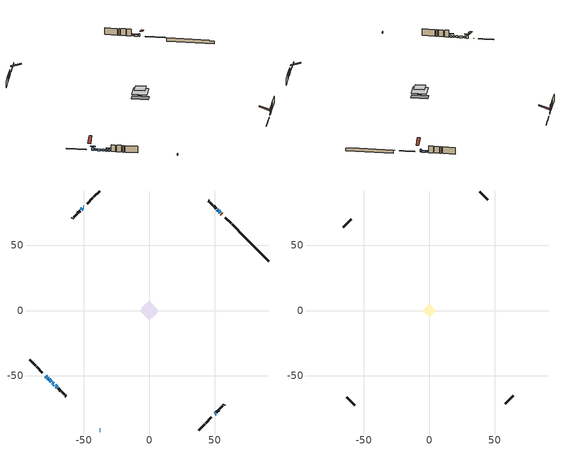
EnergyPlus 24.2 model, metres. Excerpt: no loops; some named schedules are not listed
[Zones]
conditioned space
 floor outside (Floor1 construction): -1.52,0 0,1.52 1.52,0 0,-1.52 z0.16
 floor adiabatic (AdiabaticFloorConstruction): -7.35,0 0,7.35 7.35,0 0,-7.35 z2.6
 floor foundation (Slab1 construction): -5.71,2.46 -2.46,5.71 5.71,-2.46 2.46,-5.71 z-2.13
 wall outside (RimJoist1 construction): 37.87,-91.43 42.43,-86.88 / -91.43,-37.87 -86.88,-42.43 / -37.87,91.43 -42.43,86.88 / 67.93,61.38 63.38,65.93 z0.16:0.46
 wall outside (RimJoist2 construction): 43.08,-86.22 47.6,-81.71 / -86.22,-43.08 -81.71,-47.6 / -43.08,86.22 -47.6,81.71 / 62.72,66.59 58.21,71.1 z0.16:0.46
 wall outside (AdiabaticWallConstruction 1): 55.57,73.74 55.11,74.2 z0.16:2.19
 wall outside (AdiabaticWallConstruction): -37.87,-91.43 -37.43,-91.43 / -77.61,-51.7 -77.25,-52.06 / -50.23,79.07 -50.46,78.84 / -76.59,-52.71 -74.84,-54.47 / -74.18,-55.13 -73.13,-56.17 / -72.48,-56.83 -71.85,-57.46 / -51.12,78.19 -52.2,77.11 z0.16:1.38; -79.07,-50.23 -78.26,-51.04 z0.16:1.89; 50.23,-79.07 50.76,-78.55 z0.16:0.95; 54.46,74.85 53.16,76.15 / 52.51,76.8 52.04,77.27 z0.16:1.2; -71.19,-58.11 -70.38,-58.92 z0.16:1.36
 wall outside (Wall1 construction): 51.41,-77.89 53.47,-75.84 / -69.73,-59.58 -67.67,-61.63 / -52.85,76.45 -54.91,74.4 / 51.38,77.93 49.33,79.98 z0.16:5.04
 wall outside (Wall2 construction): 54.12,-75.18 56.34,-72.97 / -67.02,-62.29 -64.8,-64.51 / -55.56,73.74 -57.78,71.53 / 48.67,80.64 46.45,82.85 z0.16:5.04
 wall outside (Wall3 construction): 57,-72.31 57.48,-71.82 / -64.14,-65.16 -63.66,-65.65 / -58.44,70.87 -58.92,70.38 / 45.8,83.51 45.31,84 z0.16:5.04
 wall foundation (FoundationWall1 construction): 68.59,60.72,-2.13 68.59,60.72,0.16 89.15,40.16,0.16 89.15,40.16,-0.15 91.43,37.87,-0.15 91.43,37.87,-2.13
 window (WindowConstruction 9): -37.87,-91.43 -37.43,-91.43 z0.16:1.38
 window (WindowConstruction 7): -79.07,-50.24 -78.26,-51.04 z0.16:1.89
 window (WindowConstruction 8): 50.24,-79.07 50.76,-78.55 z0.16:0.95
 window (WindowConstruction 10): -77.61,-51.7 -77.25,-52.06 z0.16:1.38
 window (WindowConstruction 11): -50.24,79.07 -50.46,78.84 z0.16:1.38
 window (WindowConstruction): -76.59,-52.71 -74.84,-54.47 z0.16:1.38
 window (WindowConstruction 1): -74.18,-55.13 -73.13,-56.17 z0.16:1.38
 window (WindowConstruction 2): -72.48,-56.83 -71.85,-57.46 z0.16:1.38
 window (WindowConstruction 3): -51.12,78.19 -52.2,77.11 z0.16:1.38
 window (WindowConstruction 4): 54.45,74.85 53.16,76.14 z0.16:1.2
 window (WindowConstruction 5): 52.5,76.8 52.04,77.27 z0.16:1.2
 window (WindowConstruction 6): -71.19,-58.11 -70.38,-58.92 z0.16:1.35
 door (Door): 55.57,73.74 55.11,74.19 z0.16:2.19
 ceiling adiabatic (AdiabaticFloorConstruction): 0,-7.35 7.35,0 0,7.35 -7.35,0 z2.6
attic - vented
 floor to conditioned space (Floor2 construction Reversed): -5.16,0 0,5.16 5.16,0 0,-5.16 z5.04
 wall outside (Wall4 construction): 58.14,-71.17 64.26,-65.04 / -63,-66.31 -56.88,-72.43 / -59.58,69.73 -65.7,63.6 / 44.65,84.65 38.53,90.78 z0.16:5.04
 roof outside (Roof1 construction): 49.58,-79.73,5.04 44.55,-74.7,7.41 43.22,-76.02,7.41 48.25,-81.05,5.04; -79.73,-49.58,5.04 -74.7,-44.55,7.41 -76.02,-43.22,7.41 -81.05,-48.25,5.04; -49.58,79.73,5.04 -44.55,74.7,7.41 -43.22,76.02,7.41 -48.25,81.05,5.04; 56.22,73.08,5.04 51.19,68.05,7.41 52.52,66.73,7.41 57.55,71.76,5.04
shading: -77.4,-51.91 -79.93,-49.37 -80.14,-49.58 -77.61,-52.12 z3.11; 51.19,-78.12 49.8,-79.5 50.24,-79.93 51.62,-78.55 z1.56; 52.95,76.36 54.67,74.64 54.88,74.85 53.16,76.57 z1.5; 51.83,77.48 52.72,76.59 52.93,76.8 52.04,77.69 z1.5; -69.52,-59.78 -72.05,-57.25 -72.27,-57.46 -69.73,-60 z2.57
[Building]
Building 1: Terrain=Suburbs
[Site:Location]
Toronto City Centre_ON: Latitude {deg}=43.63; Longitude {deg}=-79.39; Time Zone {hr}=-5; Elevation {m}=77; Keep Site Location Information=Yes
[Site:GroundTemperature:Shallow]
5.01852, 3.26908, 3.12898, 3.95918, 7.29196, 10.6092, 13.4851, 15.3069, 15.4617, 13.9799, 11.1774, 7.9619
[Site:WaterMainsTemperature]
Calculation Method=Schedule; Temperature Schedule=mains temperature schedule
[Material] Roughness=Rough; Thermal Absorptance=0.9
Name | Thickness {m} | Conductivity {W/m-K} | Density {kg/m3} | Specific Heat {J/kg-K} | Solar Absorptance | Visible Absorptance
asphalt or fiberglass shingles | 0.00635 | 0.162714 | 1121.4 | 1465.45 | 0.4 | 0.4
ceiling loosefill ins | 0.0846667 | 0.0480833 | 16.02 | 1046.75 | 0.7 | 0.7
ceiling stud and cavity | 0.1397 | 0.11599 | 65.682 | 1177.47 | 0.7 | 0.7
concrete 4.0 in. | 0.1016 | 1.803125 | 2242.8 | 837.4 | 0.7 | 0.7
concrete 8.0 in. | 0.2032 | 1.803125 | 2242.8 | 837.4 | 0.7 | 0.7
door material | 0.04445 | 0.053851 | 512.64 | 1214.23 | 0.7 | 0.7
exterior vertical ins | 0.0297692 | 0.029427 | 32.04 | 1214.23 | 0.7 | 0.7
floor covering | 0.0127 | 0.0433444 | 54.468 | 1339.84 | 0.6 | 0.6
floor rigid ins | 0.103632 | 0.029427 | 32.04 | 1214.23 | 0.7 | 0.7
floor rigid ins 1; wall rigid ins 1 | 0.512978 | 0.029427 | 32.04 | 1214.23 | 0.7 | 0.7
floor stud and cavity | 0.1397 | 0.123927 | 92.3553 | 1139.71 | 0.7 | 0.7
floor stud and cavity 1 | 0.1397 | 1.75129 | 37.0049 | 1207.88 | 0.7 | 0.7
furniture material conditioned space 1 | 0.1524 | 0.115458 | 640.8 | 1214.23 | 0.6 | 0.6
gypsum board | 0.0127 | 0.160291 | 801 | 837.4 | 0.6 | 0.6
gypsum board 1 | 0.0127 | 0.160291 | 801 | 837.4 | 0.7 | 0.7
osb sheathing 0.5 in. | 0.0127 | 0.115458 | 512.64 | 1214.23 | 0.7 | 0.7
osb sheathing 0.75 in. | 0.01905 | 0.115458 | 512.64 | 1214.23 | 0.7 | 0.7
osb sheathing 2.0 in. | 0.0508 | 0.115458 | 512.64 | 1214.23 | 0.7 | 0.7
rim joist rigid ins; wall rigid ins | 0.051816 | 0.029427 | 32.04 | 1214.23 | 0.7 | 0.7
rim joist stud and cavity | 0.0508 | 0.0293615 | 125.044 | 1163.47 | 0.6 | 0.6
rim joist stud and cavity 1 | 0.0508 | 0.115594 | 125.044 | 1163.47 | 0.6 | 0.6
wall stud and cavity | 0.1397 | 0.154056 | 139.0536 | 1170.24 | 0.7 | 0.7
wall stud and cavity 1 | 0.1397 | 0.202915 | 139.0536 | 1170.24 | 0.7 | 0.7
wall stud and cavity 2 | 0.1397 | 0.383292 | 139.0536 | 1170.24 | 0.7 | 0.7
wall stud and cavity 3 | 0.0889 | 6.1454 | 50.32683 | 1063.81 | 0.6 | 0.6
wall stud and cavity 4 | 0.0889 | 0.380278 | 52.3479 | 1209.89 | 0.7 | 0.7
wall stud and cavity 5 | 0.0889 | 0.391764 | 83.0341 | 1211.67 | 0.7 | 0.7
wood siding | 0.0254 | 0.102417 | 544.68 | 1172.36 | 0.4 | 0.4
wood siding 1 | 0.00254 | 0.102417 | 544.68 | 1172.36 | 0.4 | 0.4
wood siding 2; wood siding 3; wood siding 4 | 0.0254 | 0.102417 | 544.68 | 1172.36 | 0.7 | 0.7
[WindowMaterial:SimpleGlazingSystem]
Name | U-Factor {W/m2-K} | Solar Heat Gain Coefficient
WindowMaterial | 2.577812 | 0.54
WindowMaterial 1 | 2.5534 | 0.55
WindowMaterial 10 | 2.72941 | 0.45
WindowMaterial 11 | 2.81515 | 0.38
WindowMaterial 2 | 2.64708 | 0.49
WindowMaterial 3 | 2.55453 | 0.55
WindowMaterial 4 | 2.66355 | 0.49
WindowMaterial 5 | 2.70784 | 0.46
WindowMaterial 6 | 2.60961 | 0.52
WindowMaterial 7 | 2.54204 | 0.55
WindowMaterial 8 | 2.7578 | 0.43
WindowMaterial 9 | 2.57384 | 0.56
[Construction]
AdiabaticFloorConstruction: floor stud and cavity 1, floor rigid ins 1, osb sheathing 0.75 in., floor covering
AdiabaticWallConstruction: wood siding 3, wall rigid ins 1, wall stud and cavity 4, gypsum board
AdiabaticWallConstruction 1: wood siding 4, wall rigid ins 1, wall stud and cavity 4, gypsum board
Door: door material
Floor1 construction: floor stud and cavity, floor rigid ins, osb sheathing 0.75 in., floor covering
Floor2 construction Reversed: gypsum board, ceiling stud and cavity, ceiling loosefill ins
FoundationWall1 construction: concrete 8.0 in., gypsum board 1
furniture construction conditioned space 1: furniture material conditioned space 1
PartitionWallConstruction: gypsum board, wall stud and cavity 5, gypsum board
RimJoist1 construction: wood siding 2, osb sheathing 2.0 in., rim joist stud and cavity
RimJoist2 construction: wood siding 2, rim joist rigid ins, osb sheathing 2.0 in., rim joist stud and cavity 1
Roof1 construction: asphalt or fiberglass shingles
Slab1 construction: concrete 4.0 in.
Wall1 construction: wood siding, wall rigid ins, osb sheathing 0.5 in., wall stud and cavity, gypsum board
Wall2 construction: wood siding, wall rigid ins, osb sheathing 0.5 in., wall stud and cavity 1, gypsum board
Wall3 construction: wood siding, wall rigid ins, osb sheathing 0.5 in., wall stud and cavity 2, gypsum board
Wall4 construction: wood siding 1, wall stud and cavity 3
WindowConstruction: WindowMaterial
WindowConstruction 1: WindowMaterial 1
WindowConstruction 10: WindowMaterial 10
WindowConstruction 11: WindowMaterial 11
WindowConstruction 2: WindowMaterial 2
WindowConstruction 3: WindowMaterial 3
WindowConstruction 4: WindowMaterial 4
WindowConstruction 5: WindowMaterial 5
WindowConstruction 6: WindowMaterial 6
WindowConstruction 7: WindowMaterial 7
WindowConstruction 8: WindowMaterial 8
WindowConstruction 9: WindowMaterial 9
[Zone] Multiplier=1; Part of Total Floor Area=Yes
Name | Volume {m3}
attic - vented | 20.5261
conditioned space | 410
[Space]
Name | Zone | Volume {m3}
attic - vented 1 | attic - vented | 20.5261
conditioned space 1 | conditioned space | 410
[ZoneInfiltration:EffectiveLeakageArea]
infil attic - vented 1: Zone or Space=attic - vented 1; Schedule=Always On Discrete; Effective Air Leakage Area {cm2}=2245.47; Stack Coefficient=0.000503997; Wind Coefficient=1.51682e-05
[ZoneMixing]
whole house fan mix: Zone or Space=attic - vented; Schedule=Always On Continuous; Design Flow Rate Calculation Method=Flow/Zone; Design Flow Rate {m3/s}=0; Source Zone or Space=conditioned space
[SurfaceProperty:ExposedFoundationPerimeter]
Slab1: Exposed Perimeter Calculation Method=TotalExposedPerimeter; Total Exposed Perimeter {m}=32.31
[InternalMass] Zone or ZoneList=conditioned space; Space or SpaceList=conditioned space 1
Name | Construction | Surface Area {m2}
furniture mass conditioned space 1 | furniture construction conditioned space 1 | 66.356
partition wall mass | PartitionWallConstruction | 165.89
[Lights]
interior lighting: Zone or ZoneList or Space or SpaceList=conditioned space 1; Schedule=interior lighting schedule; Design Level Calculation Method=LightingLevel; Lighting Level {W}=343.2; Return Air Fraction=0; Fraction Radiant=0.6; Fraction Visible=0.2; Fraction Replaceable=1
[People]
occupants: Zone or ZoneList or Space or SpaceList=conditioned space 1; Number of People Schedule=occupants schedule; Number of People Calculation Method=People; Number of People=3; Fraction Radiant=0.314171; Sensible Heat Fraction=0.56303; Activity Level Schedule=occupants activity schedule; Carbon Dioxide Generation Rate {m3/s-W}=0; Enable ASHRAE 55 Comfort Warnings=No; Mean Radiant Temperature Calculation Type=EnclosureAveraged
[ElectricEquipment] Zone or ZoneList or Space or SpaceList=conditioned space 1; Design Level Calculation Method=EquipmentLevel
Name | Schedule | Design Level {W} | Fraction Latent | Fraction Radiant | Fraction Lost
clothes dryer | clothes dryer schedule | 140.772 | 0.015 | 0.081 | 0.85
clothes washer | clothes washer schedule | 32.1985 | 0.03 | 0.162 | 0.7
cooking range | cooking range schedule | 215.147 | 0.08 | 0.432 | 0.2
dishwasher | dishwasher schedule | 66.8632 | 0.3 | 0.18 | 0.4
fridge | fridge schedule | 72.9452 | 0 | 0.6 | 0
mech vent house fan | mech vent house fan schedule | 6.275 | 0 | 0 | 1
mech vent house fan cfis | mech vent house fan cfis schedule | 0 | 0 | 0 | 0
misc plug loads | misc plug loads schedule | 494.7 | 0.045 | 0.513 | 0.1
whole house fan | Always On Discrete | 0 | 0 | 0 | 1
[OtherEquipment] Zone or ZoneList or Space or SpaceList=conditioned space 1; Design Level Calculation Method=EquipmentLevel
Name | Fuel Type | Schedule | Design Level {W} | Fraction Latent | Fraction Radiant | Fraction Lost
clothes dryer 1 | Electricity | clothes dryer schedule | 0 | 0.015 | 0.081 | 0.85
cooking range 1 | Electricity | cooking range schedule | 0 | 0.08 | 0.432 | 0.2
general water use latent | None | general water use schedule | 62.594 | 1 | 0 | 0
general water use sensible | None | general water use schedule | -61.6891 | 0 | 0.6 | 0
mech vent house fan latent load | None | Always On Discrete | 0 | 1 | 0 | 0
mech vent house fan sensible load | None | Always On Discrete | 0 | 0 | 0 | 0
water heater energy adjustment1 | NaturalGas | Always On Discrete | 0.01 | 0 | 0 | 1
[ZoneInfiltration:DesignFlowRate] Zone or ZoneList or Space or SpaceList=conditioned space 1; Schedule=Always On Discrete; Design Flow Rate Calculation Method=Flow/Zone; Design Flow Rate {m3/s}=0
infil flow; natural vent flow; whole house fan flow
[Foundation:Kiva]
Foundation Kiva 1: Initial Indoor Air Temperature {C}=21.1111; Wall Height Above Grade {m}=0.15999; Wall Depth Below Slab {m}=0.2032; Custom Block Material Name 1=exterior vertical ins; Custom Block Depth 1 {m}=2.28999; Custom Block X Position 1 {m}=0.2159; Custom Block Z Position 1 {m}=0
[Foundation:Kiva:Settings]
Soil Conductivity {W/m-K}=0.849921; Soil Density {kg/m3}=1842.3; Soil Specific Heat {J/kg-K}=418.7; Ground Solar Absorptivity=0.9; Ground Thermal Absorptivity=0.9; Ground Surface Roughness {m}=0.03; Far-Field Width {m}=40; Deep-Ground Boundary Condition=ZeroFlux; Deep-Ground Depth {m}=40; Minimum Cell Dimension {m}=0.2; Maximum Cell Growth Coefficient=3; Simulation Timestep=Timestep
[Exterior:Lights]
exterior lighting: Schedule=exterior lighting schedule; Design Level {W}=75.6
[Schedule:Constant]
Name | Hourly Value
Always On Continuous; mech vent house fan schedule; mech vent house fan cfis schedule; Always On Discrete | 1
occupants activity schedule | 117.228
fridge schedule | 0
[Schedule:Week:Daily]
interior lighting schedule Week Rule - Jan1-Jan27: interior lighting schedule day, interior lighting schedule day, interior lighting schedule day, interior lighting schedule day, interior lighting schedule day, interior lighting schedule day, interior lighting schedule day, interior lighting schedule default day, interior lighting schedule default day, interior lighting schedule default day, interior lighting schedule default day, interior lighting schedule default day
interior lighting schedule Week Rule - Jan28-Feb3: interior lighting schedule day, interior lighting schedule day, interior lighting schedule day, interior lighting schedule day, interior lighting schedule day 1, interior lighting schedule day 1, interior lighting schedule day 1, interior lighting schedule default day, interior lighting schedule default day, interior lighting schedule default day, interior lighting schedule default day, interior lighting schedule default day
interior lighting schedule Week Rule - Feb4-Feb24: interior lighting schedule day 1, interior lighting schedule day 1, interior lighting schedule day 1, interior lighting schedule day 1, interior lighting schedule day 1, interior lighting schedule day 1, interior lighting schedule day 1, interior lighting schedule default day, interior lighting schedule default day, interior lighting schedule default day, interior lighting schedule default day, interior lighting schedule default day
interior lighting schedule Week Rule - Feb25-Mar3: interior lighting schedule day 1, interior lighting schedule day 1, interior lighting schedule day 1, interior lighting schedule day 1, interior lighting schedule day 2, interior lighting schedule day 2, interior lighting schedule day 2, interior lighting schedule default day, interior lighting schedule default day, interior lighting schedule default day, interior lighting schedule default day, interior lighting schedule default day
interior lighting schedule Week Rule - Mar4-Mar31: interior lighting schedule day 2, interior lighting schedule day 2, interior lighting schedule day 2, interior lighting schedule day 2, interior lighting schedule day 2, interior lighting schedule day 2, interior lighting schedule day 2, interior lighting schedule default day, interior lighting schedule default day, interior lighting schedule default day, interior lighting schedule default day, interior lighting schedule default day
interior lighting schedule Week Rule - Apr1-Apr28: interior lighting schedule day 3, interior lighting schedule day 3, interior lighting schedule day 3, interior lighting schedule day 3, interior lighting schedule day 3, interior lighting schedule day 3, interior lighting schedule day 3, interior lighting schedule default day, interior lighting schedule default day, interior lighting schedule default day, interior lighting schedule default day, interior lighting schedule default day
interior lighting schedule Week Rule - Apr29-May5: interior lighting schedule day 3, interior lighting schedule day 3, interior lighting schedule day 4, interior lighting schedule day 4, interior lighting schedule day 4, interior lighting schedule day 4, interior lighting schedule day 4, interior lighting schedule default day, interior lighting schedule default day, interior lighting schedule default day, interior lighting schedule default day, interior lighting schedule default day
interior lighting schedule Week Rule - May6-May26: interior lighting schedule day 4, interior lighting schedule day 4, interior lighting schedule day 4, interior lighting schedule day 4, interior lighting schedule day 4, interior lighting schedule day 4, interior lighting schedule day 4, interior lighting schedule default day, interior lighting schedule default day, interior lighting schedule default day, interior lighting schedule default day, interior lighting schedule default day
interior lighting schedule Week Rule - May27-Jun2: interior lighting schedule day 4, interior lighting schedule day 4, interior lighting schedule day 4, interior lighting schedule day 4, interior lighting schedule day 4, interior lighting schedule day 5, interior lighting schedule day 5, interior lighting schedule default day, interior lighting schedule default day, interior lighting schedule default day, interior lighting schedule default day, interior lighting schedule default day
interior lighting schedule Week Rule - Jun3-Jun30: interior lighting schedule day 5, interior lighting schedule day 5, interior lighting schedule day 5, interior lighting schedule day 5, interior lighting schedule day 5, interior lighting schedule day 5, interior lighting schedule day 5, interior lighting schedule default day, interior lighting schedule default day, interior lighting schedule default day, interior lighting schedule default day, interior lighting schedule default day
interior lighting schedule Week Rule - Jul1-Jul28: interior lighting schedule day 6, interior lighting schedule day 6, interior lighting schedule day 6, interior lighting schedule day 6, interior lighting schedule day 6, interior lighting schedule day 6, interior lighting schedule day 6, interior lighting schedule default day, interior lighting schedule default day, interior lighting schedule default day, interior lighting schedule default day, interior lighting schedule default day
interior lighting schedule Week Rule - Jul29-Aug4: interior lighting schedule day 6, interior lighting schedule day 6, interior lighting schedule day 6, interior lighting schedule day 7, interior lighting schedule day 7, interior lighting schedule day 7, interior lighting schedule day 7, interior lighting schedule default day, interior lighting schedule default day, interior lighting schedule default day, interior lighting schedule default day, interior lighting schedule default day
interior lighting schedule Week Rule - Aug5-Aug25: interior lighting schedule day 7, interior lighting schedule day 7, interior lighting schedule day 7, interior lighting schedule day 7, interior lighting schedule day 7, interior lighting schedule day 7, interior lighting schedule day 7, interior lighting schedule default day, interior lighting schedule default day, interior lighting schedule default day, interior lighting schedule default day, interior lighting schedule default day
interior lighting schedule Week Rule - Aug26-Sep1: interior lighting schedule day 7, interior lighting schedule day 7, interior lighting schedule day 7, interior lighting schedule day 7, interior lighting schedule day 7, interior lighting schedule day 7, interior lighting schedule day 8, interior lighting schedule default day, interior lighting schedule default day, interior lighting schedule default day, interior lighting schedule default day, interior lighting schedule default day
interior lighting schedule Week Rule - Sep2-Sep29: interior lighting schedule day 8, interior lighting schedule day 8, interior lighting schedule day 8, interior lighting schedule day 8, interior lighting schedule day 8, interior lighting schedule day 8, interior lighting schedule day 8, interior lighting schedule default day, interior lighting schedule default day, interior lighting schedule default day, interior lighting schedule default day, interior lighting schedule default day
interior lighting schedule Week Rule - Sep30-Oct6: interior lighting schedule day 8, interior lighting schedule day 9, interior lighting schedule day 9, interior lighting schedule day 9, interior lighting schedule day 9, interior lighting schedule day 9, interior lighting schedule day 9, interior lighting schedule default day, interior lighting schedule default day, interior lighting schedule default day, interior lighting schedule default day, interior lighting schedule default day
interior lighting schedule Week Rule - Oct7-Oct27: interior lighting schedule day 9, interior lighting schedule day 9, interior lighting schedule day 9, interior lighting schedule day 9, interior lighting schedule day 9, interior lighting schedule day 9, interior lighting schedule day 9, interior lighting schedule default day, interior lighting schedule default day, interior lighting schedule default day, interior lighting schedule default day, interior lighting schedule default day
interior lighting schedule Week Rule - Oct28-Nov3: interior lighting schedule day 9, interior lighting schedule day 9, interior lighting schedule day 9, interior lighting schedule day 9, interior lighting schedule day 10, interior lighting schedule day 10, interior lighting schedule day 10, interior lighting schedule default day, interior lighting schedule default day, interior lighting schedule default day, interior lighting schedule default day, interior lighting schedule default day
interior lighting schedule Week Rule - Nov4-Nov24: interior lighting schedule day 10, interior lighting schedule day 10, interior lighting schedule day 10, interior lighting schedule day 10, interior lighting schedule day 10, interior lighting schedule day 10, interior lighting schedule day 10, interior lighting schedule default day, interior lighting schedule default day, interior lighting schedule default day, interior lighting schedule default day, interior lighting schedule default day
interior lighting schedule Week Rule - Nov25-Dec1: interior lighting schedule day 10, interior lighting schedule day 10, interior lighting schedule day 10, interior lighting schedule day 10, interior lighting schedule day 10, interior lighting schedule day 10, interior lighting schedule day 11, interior lighting schedule default day, interior lighting schedule default day, interior lighting schedule default day, interior lighting schedule default day, interior lighting schedule default day
interior lighting schedule Week Rule - Dec2-Dec31: interior lighting schedule day 11, interior lighting schedule day 11, interior lighting schedule day 11, interior lighting schedule day 11, interior lighting schedule day 11, interior lighting schedule day 11, interior lighting schedule day 11, interior lighting schedule default day, interior lighting schedule default day, interior lighting schedule default day, interior lighting schedule default day, interior lighting schedule default day
occupants schedule Week Rule - Jan1-Dec31: occupants schedule day, occupants schedule day, occupants schedule day, occupants schedule day, occupants schedule day, occupants schedule day, occupants schedule day, occupants schedule default day, occupants schedule default day, occupants schedule default day, occupants schedule default day, occupants schedule default day
clothes dryer schedule Week Rule - Jan1-Dec31: clothes dryer schedule day, clothes dryer schedule day, clothes dryer schedule day, clothes dryer schedule day, clothes dryer schedule day, clothes dryer schedule day, clothes dryer schedule day, clothes dryer schedule default day, clothes dryer schedule default day, clothes dryer schedule default day, clothes dryer schedule default day, clothes dryer schedule default day
clothes washer schedule Week Rule - Jan1-Dec31: clothes washer schedule day, clothes washer schedule day, clothes washer schedule day, clothes washer schedule day, clothes washer schedule day, clothes washer schedule day, clothes washer schedule day, clothes washer schedule default day, clothes washer schedule default day, clothes washer schedule default day, clothes washer schedule default day, clothes washer schedule default day
cooking range schedule Week Rule - Jan1-Dec31: cooking range schedule day, cooking range schedule day, cooking range schedule day, cooking range schedule day, cooking range schedule day, cooking range schedule day, cooking range schedule day, cooking range schedule default day, cooking range schedule default day, cooking range schedule default day, cooking range schedule default day, cooking range schedule default day
dishwasher schedule Week Rule - Jan1-Dec31: dishwasher schedule day, dishwasher schedule day, dishwasher schedule day, dishwasher schedule day, dishwasher schedule day, dishwasher schedule day, dishwasher schedule day, dishwasher schedule default day, dishwasher schedule default day, dishwasher schedule default day, dishwasher schedule default day, dishwasher schedule default day
misc plug loads schedule Week Rule - Jan1-Dec31: misc plug loads schedule day, misc plug loads schedule day, misc plug loads schedule day, misc plug loads schedule day, misc plug loads schedule day, misc plug loads schedule day, misc plug loads schedule day, misc plug loads schedule default day, misc plug loads schedule default day, misc plug loads schedule default day, misc plug loads schedule default day, misc plug loads schedule default day
general water use schedule Week Rule - Jan1-Dec31: general water use schedule day, general water use schedule day, general water use schedule day, general water use schedule day, general water use schedule day, general water use schedule day, general water use schedule day, general water use schedule default day, general water use schedule default day, general water use schedule default day, general water use schedule default day, general water use schedule default day
exterior lighting schedule Week Rule - Jan1-Jan27: exterior lighting schedule day, exterior lighting schedule day, exterior lighting schedule day, exterior lighting schedule day, exterior lighting schedule day, exterior lighting schedule day, exterior lighting schedule day, exterior lighting schedule default day, exterior lighting schedule default day, exterior lighting schedule default day, exterior lighting schedule default day, exterior lighting schedule default day
exterior lighting schedule Week Rule - Jan28-Feb3: exterior lighting schedule day, exterior lighting schedule day, exterior lighting schedule day, exterior lighting schedule day, exterior lighting schedule day 1, exterior lighting schedule day 1, exterior lighting schedule day 1, exterior lighting schedule default day, exterior lighting schedule default day, exterior lighting schedule default day, exterior lighting schedule default day, exterior lighting schedule default day
exterior lighting schedule Week Rule - Feb4-Feb24: exterior lighting schedule day 1, exterior lighting schedule day 1, exterior lighting schedule day 1, exterior lighting schedule day 1, exterior lighting schedule day 1, exterior lighting schedule day 1, exterior lighting schedule day 1, exterior lighting schedule default day, exterior lighting schedule default day, exterior lighting schedule default day, exterior lighting schedule default day, exterior lighting schedule default day
exterior lighting schedule Week Rule - Feb25-Mar3: exterior lighting schedule day 1, exterior lighting schedule day 1, exterior lighting schedule day 1, exterior lighting schedule day 1, exterior lighting schedule day 2, exterior lighting schedule day 2, exterior lighting schedule day 2, exterior lighting schedule default day, exterior lighting schedule default day, exterior lighting schedule default day, exterior lighting schedule default day, exterior lighting schedule default day
exterior lighting schedule Week Rule - Mar4-Mar31: exterior lighting schedule day 2, exterior lighting schedule day 2, exterior lighting schedule day 2, exterior lighting schedule day 2, exterior lighting schedule day 2, exterior lighting schedule day 2, exterior lighting schedule day 2, exterior lighting schedule default day, exterior lighting schedule default day, exterior lighting schedule default day, exterior lighting schedule default day, exterior lighting schedule default day
exterior lighting schedule Week Rule - Apr1-Apr28: exterior lighting schedule day 3, exterior lighting schedule day 3, exterior lighting schedule day 3, exterior lighting schedule day 3, exterior lighting schedule day 3, exterior lighting schedule day 3, exterior lighting schedule day 3, exterior lighting schedule default day, exterior lighting schedule default day, exterior lighting schedule default day, exterior lighting schedule default day, exterior lighting schedule default day
exterior lighting schedule Week Rule - Apr29-May5: exterior lighting schedule day 3, exterior lighting schedule day 3, exterior lighting schedule day 4, exterior lighting schedule day 4, exterior lighting schedule day 4, exterior lighting schedule day 4, exterior lighting schedule day 4, exterior lighting schedule default day, exterior lighting schedule default day, exterior lighting schedule default day, exterior lighting schedule default day, exterior lighting schedule default day
exterior lighting schedule Week Rule - May6-May26: exterior lighting schedule day 4, exterior lighting schedule day 4, exterior lighting schedule day 4, exterior lighting schedule day 4, exterior lighting schedule day 4, exterior lighting schedule day 4, exterior lighting schedule day 4, exterior lighting schedule default day, exterior lighting schedule default day, exterior lighting schedule default day, exterior lighting schedule default day, exterior lighting schedule default day
exterior lighting schedule Week Rule - May27-Jun2: exterior lighting schedule day 4, exterior lighting schedule day 4, exterior lighting schedule day 4, exterior lighting schedule day 4, exterior lighting schedule day 4, exterior lighting schedule day 5, exterior lighting schedule day 5, exterior lighting schedule default day, exterior lighting schedule default day, exterior lighting schedule default day, exterior lighting schedule default day, exterior lighting schedule default day
exterior lighting schedule Week Rule - Jun3-Jun30: exterior lighting schedule day 5, exterior lighting schedule day 5, exterior lighting schedule day 5, exterior lighting schedule day 5, exterior lighting schedule day 5, exterior lighting schedule day 5, exterior lighting schedule day 5, exterior lighting schedule default day, exterior lighting schedule default day, exterior lighting schedule default day, exterior lighting schedule default day, exterior lighting schedule default day
exterior lighting schedule Week Rule - Jul1-Jul28: exterior lighting schedule day 6, exterior lighting schedule day 6, exterior lighting schedule day 6, exterior lighting schedule day 6, exterior lighting schedule day 6, exterior lighting schedule day 6, exterior lighting schedule day 6, exterior lighting schedule default day, exterior lighting schedule default day, exterior lighting schedule default day, exterior lighting schedule default day, exterior lighting schedule default day
exterior lighting schedule Week Rule - Jul29-Aug4: exterior lighting schedule day 6, exterior lighting schedule day 6, exterior lighting schedule day 6, exterior lighting schedule day 7, exterior lighting schedule day 7, exterior lighting schedule day 7, exterior lighting schedule day 7, exterior lighting schedule default day, exterior lighting schedule default day, exterior lighting schedule default day, exterior lighting schedule default day, exterior lighting schedule default day
exterior lighting schedule Week Rule - Aug5-Aug25: exterior lighting schedule day 7, exterior lighting schedule day 7, exterior lighting schedule day 7, exterior lighting schedule day 7, exterior lighting schedule day 7, exterior lighting schedule day 7, exterior lighting schedule day 7, exterior lighting schedule default day, exterior lighting schedule default day, exterior lighting schedule default day, exterior lighting schedule default day, exterior lighting schedule default day
exterior lighting schedule Week Rule - Aug26-Sep1: exterior lighting schedule day 7, exterior lighting schedule day 7, exterior lighting schedule day 7, exterior lighting schedule day 7, exterior lighting schedule day 7, exterior lighting schedule day 7, exterior lighting schedule day 8, exterior lighting schedule default day, exterior lighting schedule default day, exterior lighting schedule default day, exterior lighting schedule default day, exterior lighting schedule default day
exterior lighting schedule Week Rule - Sep2-Sep29: exterior lighting schedule day 8, exterior lighting schedule day 8, exterior lighting schedule day 8, exterior lighting schedule day 8, exterior lighting schedule day 8, exterior lighting schedule day 8, exterior lighting schedule day 8, exterior lighting schedule default day, exterior lighting schedule default day, exterior lighting schedule default day, exterior lighting schedule default day, exterior lighting schedule default day
exterior lighting schedule Week Rule - Sep30-Oct6: exterior lighting schedule day 8, exterior lighting schedule day 9, exterior lighting schedule day 9, exterior lighting schedule day 9, exterior lighting schedule day 9, exterior lighting schedule day 9, exterior lighting schedule day 9, exterior lighting schedule default day, exterior lighting schedule default day, exterior lighting schedule default day, exterior lighting schedule default day, exterior lighting schedule default day
exterior lighting schedule Week Rule - Oct7-Oct27: exterior lighting schedule day 9, exterior lighting schedule day 9, exterior lighting schedule day 9, exterior lighting schedule day 9, exterior lighting schedule day 9, exterior lighting schedule day 9, exterior lighting schedule day 9, exterior lighting schedule default day, exterior lighting schedule default day, exterior lighting schedule default day, exterior lighting schedule default day, exterior lighting schedule default day
exterior lighting schedule Week Rule - Oct28-Nov3: exterior lighting schedule day 9, exterior lighting schedule day 9, exterior lighting schedule day 9, exterior lighting schedule day 9, exterior lighting schedule day 10, exterior lighting schedule day 10, exterior lighting schedule day 10, exterior lighting schedule default day, exterior lighting schedule default day, exterior lighting schedule default day, exterior lighting schedule default day, exterior lighting schedule default day
exterior lighting schedule Week Rule - Nov4-Nov24: exterior lighting schedule day 10, exterior lighting schedule day 10, exterior lighting schedule day 10, exterior lighting schedule day 10, exterior lighting schedule day 10, exterior lighting schedule day 10, exterior lighting schedule day 10, exterior lighting schedule default day, exterior lighting schedule default day, exterior lighting schedule default day, exterior lighting schedule default day, exterior lighting schedule default day
exterior lighting schedule Week Rule - Nov25-Dec1: exterior lighting schedule day 10, exterior lighting schedule day 10, exterior lighting schedule day 10, exterior lighting schedule day 10, exterior lighting schedule day 10, exterior lighting schedule day 10, exterior lighting schedule day 11, exterior lighting schedule default day, exterior lighting schedule default day, exterior lighting schedule default day, exterior lighting schedule default day, exterior lighting schedule default day
exterior lighting schedule Week Rule - Dec2-Dec31: exterior lighting schedule day 11, exterior lighting schedule day 11, exterior lighting schedule day 11, exterior lighting schedule day 11, exterior lighting schedule day 11, exterior lighting schedule day 11, exterior lighting schedule day 11, exterior lighting schedule default day, exterior lighting schedule default day, exterior lighting schedule default day, exterior lighting schedule default day, exterior lighting schedule default day
[Schedule:Year]
interior lighting schedule: interior lighting schedule Week Rule - Jan1-Jan27, 1, 1, 1, 27, interior lighting schedule Week Rule - Jan28-Feb3, 1, 28, 2, 3, interior lighting schedule Week Rule - Feb4-Feb24, 2, 4, 2, 24, interior lighting schedule Week Rule - Feb25-Mar3, 2, 25, 3, 3, interior lighting schedule Week Rule - Mar4-Mar31, 3, 4, 3, 31, interior lighting schedule Week Rule - Apr1-Apr28, 4, 1, 4, 28, interior lighting schedule Week Rule - Apr29-May5, 4, 29, 5, 5, interior lighting schedule Week Rule - May6-May26, 5, 6, 5, 26, interior lighting schedule Week Rule - May27-Jun2, 5, 27, 6, 2, interior lighting schedule Week Rule - Jun3-Jun30, 6, 3, 6, 30, interior lighting schedule Week Rule - Jul1-Jul28, 7, 1, 7, 28, interior lighting schedule Week Rule - Jul29-Aug4, 7, 29, 8, 4, interior lighting schedule Week Rule - Aug5-Aug25, 8, 5, 8, 25, interior lighting schedule Week Rule - Aug26-Sep1, 8, 26, 9, 1, interior lighting schedule Week Rule - Sep2-Sep29, 9, 2, 9, 29, interior lighting schedule Week Rule - Sep30-Oct6, 9, 30, 10, 6, interior lighting schedule Week Rule - Oct7-Oct27, 10, 7, 10, 27, interior lighting schedule Week Rule - Oct28-Nov3, 10, 28, 11, 3, interior lighting schedule Week Rule - Nov4-Nov24, 11, 4, 11, 24, interior lighting schedule Week Rule - Nov25-Dec1, 11, 25, 12, 1, interior lighting schedule Week Rule - Dec2-Dec31, 12, 2, 12, 31
occupants schedule: occupants schedule Week Rule - Jan1-Dec31, 1, 1, 12, 31
clothes dryer schedule: clothes dryer schedule Week Rule - Jan1-Dec31, 1, 1, 12, 31
clothes washer schedule: clothes washer schedule Week Rule - Jan1-Dec31, 1, 1, 12, 31
cooking range schedule: cooking range schedule Week Rule - Jan1-Dec31, 1, 1, 12, 31
dishwasher schedule: dishwasher schedule Week Rule - Jan1-Dec31, 1, 1, 12, 31
misc plug loads schedule: misc plug loads schedule Week Rule - Jan1-Dec31, 1, 1, 12, 31
general water use schedule: general water use schedule Week Rule - Jan1-Dec31, 1, 1, 12, 31
exterior lighting schedule: exterior lighting schedule Week Rule - Jan1-Jan27, 1, 1, 1, 27, exterior lighting schedule Week Rule - Jan28-Feb3, 1, 28, 2, 3, exterior lighting schedule Week Rule - Feb4-Feb24, 2, 4, 2, 24, exterior lighting schedule Week Rule - Feb25-Mar3, 2, 25, 3, 3, exterior lighting schedule Week Rule - Mar4-Mar31, 3, 4, 3, 31, exterior lighting schedule Week Rule - Apr1-Apr28, 4, 1, 4, 28, exterior lighting schedule Week Rule - Apr29-May5, 4, 29, 5, 5, exterior lighting schedule Week Rule - May6-May26, 5, 6, 5, 26, exterior lighting schedule Week Rule - May27-Jun2, 5, 27, 6, 2, exterior lighting schedule Week Rule - Jun3-Jun30, 6, 3, 6, 30, exterior lighting schedule Week Rule - Jul1-Jul28, 7, 1, 7, 28, exterior lighting schedule Week Rule - Jul29-Aug4, 7, 29, 8, 4, exterior lighting schedule Week Rule - Aug5-Aug25, 8, 5, 8, 25, exterior lighting schedule Week Rule - Aug26-Sep1, 8, 26, 9, 1, exterior lighting schedule Week Rule - Sep2-Sep29, 9, 2, 9, 29, exterior lighting schedule Week Rule - Sep30-Oct6, 9, 30, 10, 6, exterior lighting schedule Week Rule - Oct7-Oct27, 10, 7, 10, 27, exterior lighting schedule Week Rule - Oct28-Nov3, 10, 28, 11, 3, exterior lighting schedule Week Rule - Nov4-Nov24, 11, 4, 11, 24, exterior lighting schedule Week Rule - Nov25-Dec1, 11, 25, 12, 1, exterior lighting schedule Week Rule - Dec2-Dec31, 12, 2, 12, 31
[Schedule:Compact]
mains temperature schedule: Through: 01/01, For: AllDays, Until: 24:00, 8.80333, Through: 01/02, For: AllDays, Until: 24:00, 8.74333, Through: 01/03, For: AllDays, Until: 24:00, 8.68389, Through: 01/04, For: AllDays, Until: 24:00, 8.62611, Through: 01/05, For: AllDays, Until: 24:00, 8.56944, Through: 01/06, For: AllDays, Until: 24:00, 8.51389, Through: 01/07, For: AllDays, Until: 24:00, 8.45944, Through: 01/08, For: AllDays, Until: 24:00, 8.40611, Through: 01/09, For: AllDays, Until: 24:00, 8.35389, Through: 01/10, For: AllDays, Until: 24:00, 8.30278, Through: 01/11, For: AllDays, Until: 24:00, 8.25333, Through: 01/12, For: AllDays, Until: 24:00, 8.205, Through: 01/13, For: AllDays, Until: 24:00, 8.15778, Through: 01/14, For: AllDays, Until: 24:00, 8.11222, Through: 01/15, For: AllDays, Until: 24:00, 8.06778, Through: 01/16, For: AllDays, Until: 24:00, 8.02444, Through: 01/17, For: AllDays, Until: 24:00, 7.98222, Through: 01/18, For: AllDays, Until: 24:00, 7.94167, Through: 01/19, For: AllDays, Until: 24:00, 7.90222, Through: 01/20, For: AllDays, Until: 24:00, 7.86444, Through: 01/21, For: AllDays, Until: 24:00, 7.82778, Through: 01/22, For: AllDays, Until: 24:00, 7.79278, Through: 01/23, For: AllDays, Until: 24:00, 7.75889, Through: 01/24, For: AllDays, Until: 24:00, 7.72667, Through: 01/25, For: AllDays, Until: 24:00, 7.69556, Through: 01/26, For: AllDays, Until: 24:00, 7.66611, Through: 01/27, For: AllDays, Until: 24:00, 7.63778, Through: 01/28, For: AllDays, Until: 24:00, 7.61111, Through: 01/29, For: AllDays, Until: 24:00, 7.58556, Through: 01/30, For: AllDays, Until: 24:00, 7.56167, Through: 01/31, For: AllDays, Until: 24:00, 7.53944, Through: 02/01, For: AllDays, Until: 24:00, 7.51833, Through: 02/02, For: AllDays, Until: 24:00, 7.49889, Through: 02/03, For: AllDays, Until: 24:00, 7.48111, Through: 02/04, For: AllDays, Until: 24:00, 7.46444, Through: 02/05, For: AllDays, Until: 24:00, 7.44944, Through: 02/06, For: AllDays, Until: 24:00, 7.43556, Through: 02/07, For: AllDays, Until: 24:00, 7.42333, Through: 02/08, For: AllDays, Until: 24:00, 7.41278, Through: 02/09, For: AllDays, Until: 24:00, 7.40389, Through: 02/10, For: AllDays, Until: 24:00, 7.39611, Through: 02/11, For: AllDays, Until: 24:00, 7.39, Through: 02/12, For: AllDays, Until: 24:00, 7.38556, Through: 02/13, For: AllDays, Until: 24:00, 7.38222, Through: 02/14, For: AllDays, Until: 24:00, 7.38056, Through: 02/15, For: AllDays, Until: 24:00, 7.38056, Through: 02/16, For: AllDays, Until: 24:00, 7.38222, Through: 02/17, For: AllDays, Until: 24:00, 7.385, Through: 02/18, For: AllDays, Until: 24:00, 7.38944, Through: 02/19, For: AllDays, Until: 24:00, 7.395, Through: 02/20, For: AllDays, Until: 24:00, 7.40278, Through: 02/21, For: AllDays, Until: 24:00, 7.41167, Through: 02/22, For: AllDays, Until: 24:00, 7.42222, Through: 02/23, For: AllDays, Until: 24:00, 7.43389, Through: 02/24, For: AllDays, Until: 24:00, 7.44722, Through: 02/25, For: AllDays, Until: 24:00, 7.46222, Through: 02/26, For: AllDays, Until: 24:00, 7.47833, Through: 02/27, For: AllDays, Until: 24:00, 7.49611, Through: 02/28, For: AllDays, Until: 24:00, 7.51556, Through: 03/01, For: AllDays, Until: 24:00, 7.53667, Through: 03/02, For: AllDays, Until: 24:00, 7.55889, Through: 03/03, For: AllDays, Until: 24:00, 7.58222, Through: 03/04, For: AllDays, Until: 24:00, 7.60722, Through: 03/05, For: AllDays, Until: 24:00, 7.63389, Through: 03/06, For: AllDays, Until: 24:00, 7.66222, Through: 03/07, For: AllDays, Until: 24:00, 7.69111, Through: 03/08, For: AllDays, Until: 24:00, 7.72222, Through: 03/09, For: AllDays, Until: 24:00, 7.75444, Through: 03/10, For: AllDays, Until: 24:00, 7.78778, Through: 03/11, For: AllDays, Until: 24:00, 7.82278, Through: 03/12, For: AllDays, Until: 24:00, 7.85944, Through: 03/13, For: AllDays, Until: 24:00, 7.89722, Through: 03/14, For: AllDays, Until: 24:00, 7.93611, Through: 03/15, For: AllDays, Until: 24:00, 7.97667, Through: 03/16, For: AllDays, Until: 24:00, 8.01833, Through: 03/17, For: AllDays, Until: 24:00, 8.06167, Through: 03/18, For: AllDays, Until: 24:00, 8.10611, Through: 03/19, For: AllDays, Until: 24:00, 8.15167, Through: 03/20, For: AllDays, Until: 24:00, 8.19833, Through: 03/21, For: AllDays, Until: 24:00, 8.24667, Through: 03/22, For: AllDays, Until: 24:00, 8.29611, Through: 03/23, For: AllDays, Until: 24:00, 8.34667, Through: 03/24, For: AllDays, Until: 24:00, 8.39889, Through: 03/25, For: AllDays, Until: 24:00, 8.45167, Through: 03/26, For: AllDays, Until: 24:00, 8.50611, Through: 03/27, For: AllDays, Until: 24:00, 8.56167, Through: 03/28, For: AllDays, Until: 24:00, 8.61833, Through: 03/29, For: AllDays, Until: 24:00, 8.67611, Through: 03/30, For: AllDays, Until: 24:00, 8.735, Through: 03/31, For: AllDays, Until: 24:00, 8.795, Through: 04/01, For: AllDays, Until: 24:00, 8.85611, Through: 04/02, For: AllDays, Until: 24:00, 8.91833, Through: 04/03, For: AllDays, Until: 24:00, 8.98167, Through: 04/04, For: AllDays, Until: 24:00, 9.04556, Through: 04/05, For: AllDays, Until: 24:00, 9.11111, Through: 04/06, For: AllDays, Until: 24:00, 9.17722, Through: 04/07, For: AllDays, Until: 24:00, 9.24444, Through: 04/08, For: AllDays, Until: 24:00, 9.31222, Through: 04/09, For: AllDays, Until: 24:00, 9.38167, Through: 04/10, For: AllDays, Until: 24:00, 9.45167, Through: 04/11, For: AllDays, Until: 24:00, 9.52222, Through: 04/12, For: AllDays, Until: 24:00, 9.59444, Through: 04/13, For: AllDays, Until: 24:00, 9.66667, Through: 04/14, For: AllDays, Until: 24:00, 9.74, Through: 04/15, For: AllDays, Until: 24:00, 9.81444, Through: 04/16, For: AllDays, Until: 24:00, 9.88944, Through: 04/17, For: AllDays, Until: 24:00, 9.96556, Through: 04/18, For: AllDays, Until: 24:00, 10.0417, Through: 04/19, For: AllDays, Until: 24:00, 10.1189, Through: 04/20, For: AllDays, Until: 24:00, 10.1972, Through: 04/21, For: AllDays, Until: 24:00, 10.2756, Through: 04/22, For: AllDays, Until: 24:00, 10.355, Through: 04/23, For: AllDays, Until: 24:00, 10.435, Through: 04/24, For: AllDays, Until: 24:00, 10.515, Through: 04/25, For: AllDays, Until: 24:00, 10.5961, Through: 04/26, For: AllDays, Until: 24:00, 10.6778, Through: 04/27, For: AllDays, Until: 24:00, 10.76, Through: 04/28, For: AllDays, Until: 24:00, 10.8428, Through: 04/29, For: AllDays, Until: 24:00, 10.9261, Through: 04/30, For: AllDays, Until: 24:00, 11.0094, Through: 05/01, For: AllDays, Until: 24:00, 11.0933, Through: 05/02, For: AllDays, Until: 24:00, 11.1778, Through: 05/03, For: AllDays, Until: 24:00, 11.2628, Through: 05/04, For: AllDays, Until: 24:00, 11.3478, Through: 05/05, For: AllDays, Until: 24:00, 11.4333, Through: 05/06, For: AllDays, Until: 24:00, 11.5189, Through: 05/07, For: AllDays, Until: 24:00, 11.605, Through: 05/08, For: AllDays, Until: 24:00, 11.6917, Through: 05/09, For: AllDays, Until: 24:00, 11.7778, Through: 05/10, For: AllDays, Until: 24:00, 11.865, Through: 05/11, For: AllDays, Until: 24:00, 11.9517, Through: 05/12, For: AllDays, Until: 24:00, 12.0389, Through: 05/13, For: AllDays, Until: 24:00, 12.1261, Through: 05/14, For: AllDays, Until: 24:00, 12.2133, Through: 05/15, For: AllDays, Until: 24:00, 12.3006, Through: 05/16, For: AllDays, Until: 24:00, 12.3883, Through: 05/17, For: AllDays, Until: 24:00, 12.4756, Through: 05/18, For: AllDays, Until: 24:00, 12.5628, Through: 05/19, For: AllDays, Until: 24:00, 12.6506, Through: 05/20, For: AllDays, Until: 24:00, 12.7378, Through: 05/21, For: AllDays, Until: 24:00, 12.825, Through: 05/22, For: AllDays, Until: 24:00, 12.9122, Through: 05/23, For: AllDays, Until: 24:00, 12.9994, Through: 05/24, For: AllDays, Until: 24:00, 13.0861, Through: 05/25, For: AllDays, Until: 24:00, 13.1728, Through: 05/26, For: AllDays, Until: 24:00, 13.2594, Through: 05/27, For: AllDays, Until: 24:00, 13.3456, Through: 05/28, For: AllDays, Until: 24:00, 13.4317, Through: 05/29, For: AllDays, Until: 24:00, 13.5172, Through: 05/30, For: AllDays, Until: 24:00, 13.6028, Through: 05/31, For: AllDays, Until: 24:00, 13.6878, Through: 06/01, For: AllDays, Until: 24:00, 13.7722, Through: 06/02, For: AllDays, Until: 24:00, 13.8567, Through: 06/03, For: AllDays, Until: 24:00, 13.9406, Through: 06/04, For: AllDays, Until: 24:00, 14.0239, Through: 06/05, For: AllDays, Until: 24:00, 14.1067, Through: 06/06, For: AllDays, Until: 24:00, 14.1894, Through: 06/07, For: AllDays, Until: 24:00, 14.2711, Through: 06/08, For: AllDays, Until: 24:00, 14.3528, Through: 06/09, For: AllDays, Until: 24:00, 14.4339, Through: 06/10, For: AllDays, Until: 24:00, 14.5139, Through: 06/11, For: AllDays, Until: 24:00, 14.5939, Through: 06/12, For: AllDays, Until: 24:00, 14.6728, Through: 06/13, For: AllDays, Until: 24:00, 14.7511, Through: 06/14, For: AllDays, Until: 24:00, 14.8289, Through: 06/15, For: AllDays, Until: 24:00, 14.9061, Through: 06/16, For: AllDays, Until: 24:00, 14.9822, Through: 06/17, For: AllDays, Until: 24:00, 15.0578, Through: 06/18, For: AllDays, Until: 24:00, 15.1328, Through: 06/19, For: AllDays, Until: 24:00, 15.2067, Through: 06/20, For: AllDays, Until: 24:00, 15.28, Through: 06/21, For: AllDays, Until: 24:00, 15.3522, Through: 06/22, For: AllDays, Until: 24:00, 15.4239, Through: 06/23, For: AllDays, Until: 24:00, 15.4944, Through: 06/24, For: AllDays, Until: 24:00, 15.5639, Through: 06/25, For: AllDays, Until: 24:00, 15.6328, Through: 06/26, For: AllDays, Until: 24:00, 15.7006, Through: 06/27, For: AllDays, Until: 24:00, 15.7678, Through: 06/28, For: AllDays, Until: 24:00, 15.8333, Through: 06/29, For: AllDays, Until: 24:00, 15.8983, Through: 06/30, For: AllDays, Until: 24:00, 15.9622, Through: 07/01, For: AllDays, Until: 24:00, 16.025, Through: 07/02, For: AllDays, Until: 24:00, 16.0872, Through: 07/03, For: AllDays, Until: 24:00, 16.1478, Through: 07/04, For: AllDays, Until: 24:00, 16.2072, Through: 07/05, For: AllDays, Until: 24:00, 16.2661, Through: 07/06, For: AllDays, Until: 24:00, 16.3233, Through: 07/07, For: AllDays, Until: 24:00, 16.3794, Through: 07/08, For: AllDays, Until: 24:00, 16.435, Through: 07/09, For: AllDays, Until: 24:00, 16.4889, Through: 07/10, For: AllDays, Until: 24:00, 16.5417, Through: 07/11, For: AllDays, Until: 24:00, 16.5928, Through: 07/12, For: AllDays, Until: 24:00, 16.6433, Through: 07/13, For: AllDays, Until: 24:00, 16.6922, Through: 07/14, For: AllDays, Until: 24:00, 16.74, Through: 07/15, For: AllDays, Until: 24:00, 16.7867, Through: 07/16, For: AllDays, Until: 24:00, 16.8322, Through: 07/17, For: AllDays, Until: 24:00, 16.8761, Through: 07/18, For: AllDays, Until: 24:00, 16.9189, Through: 07/19, For: AllDays, Until: 24:00, 16.96, Through: 07/20, For: AllDays, Until: 24:00, 17, Through: 07/21, For: AllDays, Until: 24:00, 17.0389, Through: 07/22, For: AllDays, Until: 24:00, 17.0761, Through: 07/23, For: AllDays, Until: 24:00, 17.1122, Through: 07/24, For: AllDays, Until: 24:00, 17.1467, Through: 07/25, For: AllDays, Until: 24:00, 17.18, Through: 07/26, For: AllDays, Until: 24:00, 17.2117, Through: 07/27, For: AllDays, Until: 24:00, 17.2422, Through: 07/28, For: AllDays, Until: 24:00, 17.2711, Through: 07/29, For: AllDays, Until: 24:00, 17.2983, Through: 07/30, For: AllDays, Until: 24:00, 17.3244, Through: 07/31, For: AllDays, Until: 24:00, 17.3494, Through: 08/01, For: AllDays, Until: 24:00, 17.3728, Through: 08/02, For: AllDays, Until: 24:00, 17.3944, Through: 08/03, For: AllDays, Until: 24:00, 17.4144, Through: 08/04, For: AllDays, Until: 24:00, 17.4333, Through: 08/05, For: AllDays, Until: 24:00, 17.4506, Through: 08/06, For: AllDays, Until: 24:00, 17.4667, Through: 08/07, For: AllDays, Until: 24:00, 17.4811, Through: 08/08, For: AllDays, Until: 24:00, 17.4939, Through: 08/09, For: AllDays, Until: 24:00, 17.5056, Through: 08/10, For: AllDays, Until: 24:00, 17.5156, Through: 08/11, For: AllDays, Until: 24:00, 17.5239, Through: 08/12, For: AllDays, Until: 24:00, 17.5311, Through: 08/13, For: AllDays, Until: 24:00, 17.5361, Through: 08/14, For: AllDays, Until: 24:00, 17.54, Through: 08/15, For: AllDays, Until: 24:00, 17.5428, Through: 08/16, For: AllDays, Until: 24:00, 17.5439, Through: 08/17, For: AllDays, Until: 24:00, 17.5433, Through: 08/18, For: AllDays, Until: 24:00, 17.5411, Through: 08/19, For: AllDays, Until: 24:00, 17.5372, Through: 08/20, For: AllDays, Until: 24:00, 17.5322, Through: 08/21, For: AllDays, Until: 24:00, 17.5256, Through: 08/22, For: AllDays, Until: 24:00, 17.5178, Through: 08/23, For: AllDays, Until: 24:00, 17.5083, Through: 08/24, For: AllDays, Until: 24:00, 17.4972, Through: 08/25, For: AllDays, Until: 24:00, 17.4844, Through: 08/26, For: AllDays, Until: 24:00, 17.4706, Through: 08/27, For: AllDays, Until: 24:00, 17.455, Through: 08/28, For: AllDays, Until: 24:00, 17.4378, Through: 08/29, For: AllDays, Until: 24:00, 17.4194, Through: 08/30, For: AllDays, Until: 24:00, 17.3994, Through: 08/31, For: AllDays, Until: 24:00, 17.3778, Through: 09/01, For: AllDays, Until: 24:00, 17.355, Through: 09/02, For: AllDays, Until: 24:00, 17.3311, Through: 09/03, For: AllDays, Until: 24:00, 17.305, Through: 09/04, For: AllDays, Until: 24:00, 17.2778, Through: 09/05, For: AllDays, Until: 24:00, 17.2494, Through: 09/06, For: AllDays, Until: 24:00, 17.2194, Through: 09/07, For: AllDays, Until: 24:00, 17.1878, Through: 09/08, For: AllDays, Until: 24:00, 17.155, Through: 09/09, For: AllDays, Until: 24:00, 17.1206, Through: 09/10, For: AllDays, Until: 24:00, 17.085, Through: 09/11, For: AllDays, Until: 24:00, 17.0483, Through: 09/12, For: AllDays, Until: 24:00, 17.01, Through: 09/13, For: AllDays, Until: 24:00, 16.97, Through: 09/14, For: AllDays, Until: 24:00, 16.9289, Through: 09/15, For: AllDays, Until: 24:00, 16.8867, Through: 09/16, For: AllDays, Until: 24:00, 16.8428, Through: 09/17, For: AllDays, Until: 24:00, 16.7983, Through: 09/18, For: AllDays, Until: 24:00, 16.7517, Through: 09/19, For: AllDays, Until: 24:00, 16.7044, Through: 09/20, For: AllDays, Until: 24:00, 16.6556, Through: 09/21, For: AllDays, Until: 24:00, 16.6056, Through: 09/22, For: AllDays, Until: 24:00, 16.5544, Through: 09/23, For: AllDays, Until: 24:00, 16.5017, Through: 09/24, For: AllDays, Until: 24:00, 16.4483, Through: 09/25, For: AllDays, Until: 24:00, 16.3933, Through: 09/26, For: AllDays, Until: 24:00, 16.3372, Through: 09/27, For: AllDays, Until: 24:00, 16.2806, Through: 09/28, For: AllDays, Until: 24:00, 16.2222, Through: 09/29, For: AllDays, Until: 24:00, 16.1628, Through: 09/30, For: AllDays, Until: 24:00, 16.1022, Through: 10/01, For: AllDays, Until: 24:00, 16.0406, Through: 10/02, For: AllDays, Until: 24:00, 15.9778, Through: 10/03, For: AllDays, Until: 24:00, 15.9144, Through: 10/04, For: AllDays, Until: 24:00, 15.8494, Through: 10/05, For: AllDays, Until: 24:00, 15.7839, Through: 10/06, For: AllDays, Until: 24:00, 15.7172, Through: 10/07, For: AllDays, Until: 24:00, 15.6494, Through: 10/08, For: AllDays, Until: 24:00, 15.5811, Through: 10/09, For: AllDays, Until: 24:00, 15.5117, Through: 10/10, For: AllDays, Until: 24:00, 15.4411, Through: 10/11, For: AllDays, Until: 24:00, 15.37, Through: 10/12, For: AllDays, Until: 24:00, 15.2978, Through: 10/13, For: AllDays, Until: 24:00, 15.225, Through: 10/14, For: AllDays, Until: 24:00, 15.1511, Through: 10/15, For: AllDays, Until: 24:00, 15.0767, Through: 10/16, For: AllDays, Until: 24:00, 15.0011, Through: 10/17, For: AllDays, Until: 24:00, 14.925, Through: 10/18, For: AllDays, Until: 24:00, 14.8483, Through: 10/19, For: AllDays, Until: 24:00, 14.7706, Through: 10/20, For: AllDays, Until: 24:00, 14.6922, Through: 10/21, For: AllDays, Until: 24:00, 14.6133, Through: 10/22, For: AllDays, Until: 24:00, 14.5339, Through: 10/23, For: AllDays, Until: 24:00, 14.4539, Through: 10/24, For: AllDays, Until: 24:00, 14.3728, Through: 10/25, For: AllDays, Until: 24:00, 14.2917, Through: 10/26, For: AllDays, Until: 24:00, 14.21, Through: 10/27, For: AllDays, Until: 24:00, 14.1272, Through: 10/28, For: AllDays, Until: 24:00, 14.0444, Through: 10/29, For: AllDays, Until: 24:00, 13.9611, Through: 10/30, For: AllDays, Until: 24:00, 13.8772, Through: 10/31, For: AllDays, Until: 24:00, 13.7933, Through: 11/01, For: AllDays, Until: 24:00, 13.7089, Through: 11/02, For: AllDays, Until: 24:00, 13.6239, Through: 11/03, For: AllDays, Until: 24:00, 13.5383, Through: 11/04, For: AllDays, Until: 24:00, 13.4528, Through: 11/05, For: AllDays, Until: 24:00, 13.3667, Through: 11/06, For: AllDays, Until: 24:00, 13.2806, Through: 11/07, For: AllDays, Until: 24:00, 13.1944, Through: 11/08, For: AllDays, Until: 24:00, 13.1078, Through: 11/09, For: AllDays, Until: 24:00, 13.0206, Through: 11/10, For: AllDays, Until: 24:00, 12.9339, Through: 11/11, For: AllDays, Until: 24:00, 12.8467, Through: 11/12, For: AllDays, Until: 24:00, 12.7594, Through: 11/13, For: AllDays, Until: 24:00, 12.6722, Through: 11/14, For: AllDays, Until: 24:00, 12.5844, Through: 11/15, For: AllDays, Until: 24:00, 12.4972, Through: 11/16, For: AllDays, Until: 24:00, 12.41, Through: 11/17, For: AllDays, Until: 24:00, 12.3222, Through: 11/18, For: AllDays, Until: 24:00, 12.235, Through: 11/19, For: AllDays, Until: 24:00, 12.1478, Through: 11/20, For: AllDays, Until: 24:00, 12.0606, Through: 11/21, For: AllDays, Until: 24:00, 11.9733, Through: 11/22, For: AllDays, Until: 24:00, 11.8861, Through: 11/23, For: AllDays, Until: 24:00, 11.7994, Through: 11/24, For: AllDays, Until: 24:00, 11.7128, Through: 11/25, For: AllDays, Until: 24:00, 11.6267, Through: 11/26, For: AllDays, Until: 24:00, 11.5406, Through: 11/27, For: AllDays, Until: 24:00, 11.4544, Through: 11/28, For: AllDays, Until: 24:00, 11.3689, Through: 11/29, For: AllDays, Until: 24:00, 11.2839, Through: 11/30, For: AllDays, Until: 24:00, 11.1989, Through: 12/01, For: AllDays, Until: 24:00, 11.1144, Through: 12/02, For: AllDays, Until: 24:00, 11.03, Through: 12/03, For: AllDays, Until: 24:00, 10.9467, Through: 12/04, For: AllDays, Until: 24:00, 10.8633, Through: 12/05, For: AllDays, Until: 24:00, 10.7806, Through: 12/06, For: AllDays, Until: 24:00, 10.6983, Through: 12/07, For: AllDays, Until: 24:00, 10.6167, Through: 12/08, For: AllDays, Until: 24:00, 10.5356, Through: 12/09, For: AllDays, Until: 24:00, 10.4544, Through: 12/10, For: AllDays, Until: 24:00, 10.3744, Through: 12/11, For: AllDays, Until: 24:00, 10.295, Through: 12/12, For: AllDays, Until: 24:00, 10.2167, Through: 12/13, For: AllDays, Until: 24:00, 10.1383, Through: 12/14, For: AllDays, Until: 24:00, 10.0611, Through: 12/15, For: AllDays, Until: 24:00, 9.98444, Through: 12/16, For: AllDays, Until: 24:00, 9.90833, Through: 12/17, For: AllDays, Until: 24:00, 9.83278, Through: 12/18, For: AllDays, Until: 24:00, 9.75833, Through: 12/19, For: AllDays, Until: 24:00, 9.685, Through: 12/20, For: AllDays, Until: 24:00, 9.61222, Through: 12/21, For: AllDays, Until: 24:00, 9.54, Through: 12/22, For: AllDays, Until: 24:00, 9.46889, Through: 12/23, For: AllDays, Until: 24:00, 9.39889, Through: 12/24, For: AllDays, Until: 24:00, 9.32944, Through: 12/25, For: AllDays, Until: 24:00, 9.26111, Through: 12/26, For: AllDays, Until: 24:00, 9.19389, Through: 12/27, For: AllDays, Until: 24:00, 9.12722, Through: 12/28, For: AllDays, Until: 24:00, 9.06167, Through: 12/29, For: AllDays, Until: 24:00, 8.99722, Through: 12/30, For: AllDays, Until: 24:00, 8.93389, Through: 12/31, For: AllDays, Until: 24:00, 8.87111
